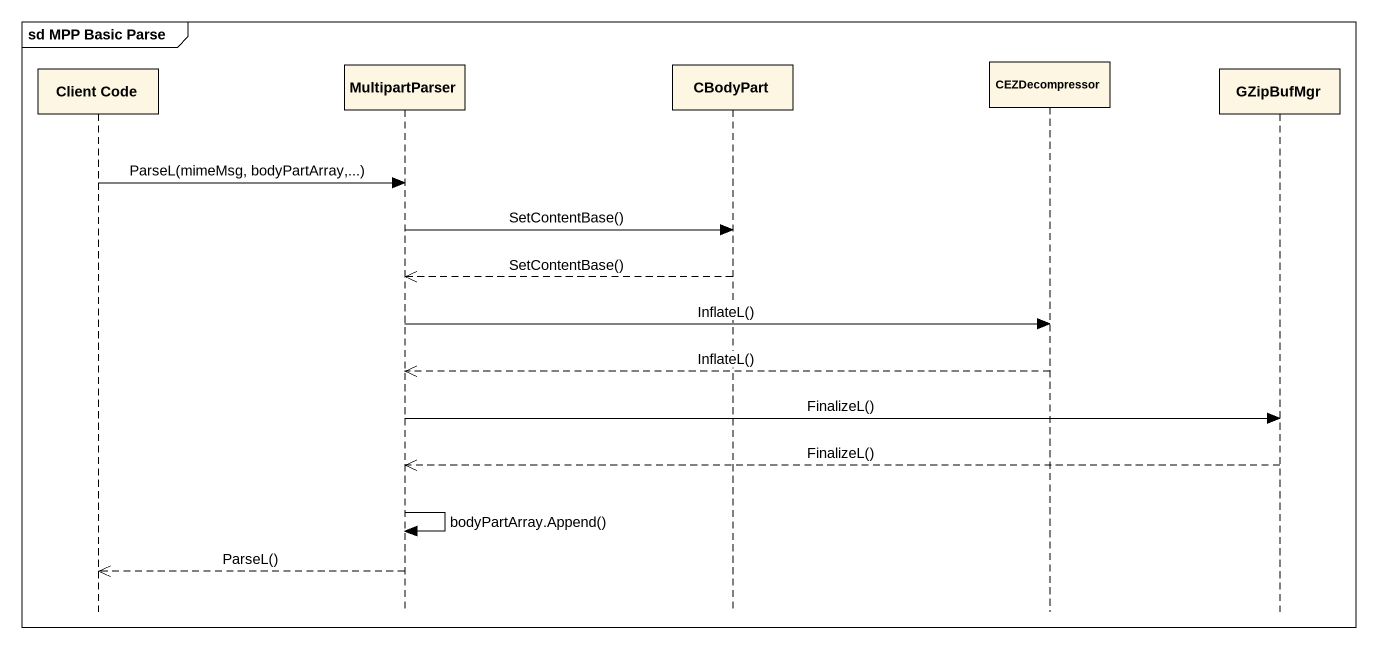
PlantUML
@startuml
mainframe sd MPP Basic Parse
hide footbox
participant "Client Code" as Client_Code
participant MultipartParser
participant CBodyPart
participant CEZDecompressor
participant GZipBufMgr

Client_Code -> MultipartParser : ParseL(mimeMsg, bodyPartArray,...)
MultipartParser -> CBodyPart : SetContentBase()
CBodyPart -->> MultipartParser : SetContentBase()
MultipartParser -> CEZDecompressor : InflateL()
CEZDecompressor -->> MultipartParser : InflateL()
MultipartParser -> GZipBufMgr : FinalizeL()
GZipBufMgr -->> MultipartParser : FinalizeL()
MultipartParser -> MultipartParser : bodyPartArray.Append()
MultipartParser -->> Client_Code : ParseL()
@enduml
